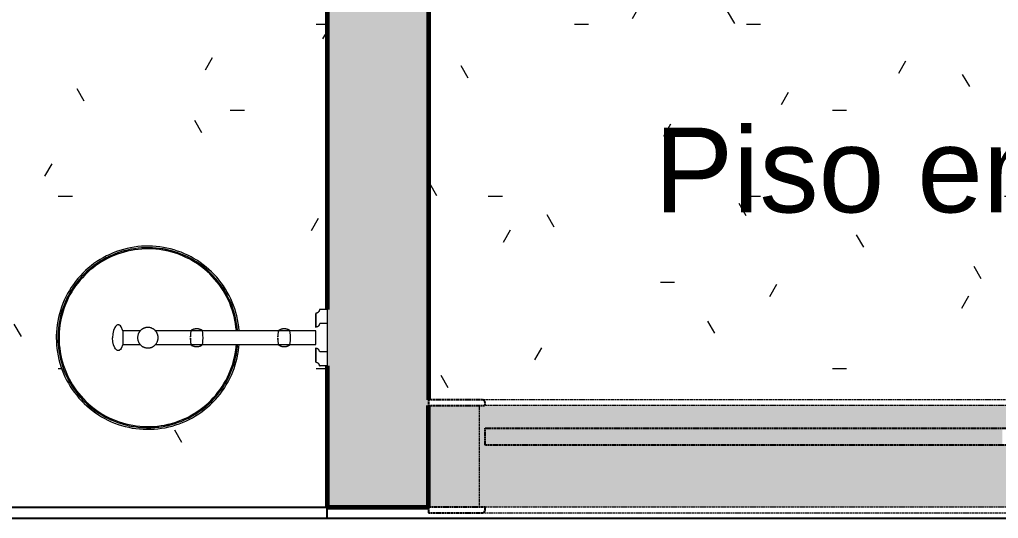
# Model space of a CAD drawing. Header units: millimetres. Extents: x -48985 to -29412, y -43090 to -3800.
# Drawn here: x -40149 to -38415, y -43090 to -42206 of the extents above; entities that cross this region are included whole.
import ezdxf

# ---------------------------------------------------------------- set-up
doc = ezdxf.new("R2010")
doc.units = ezdxf.units.MM
doc.linetypes.add('_Tracejado médio', pattern=[4, 3, -1])
for name, color, linetype, lineweight in [('A-AREA', 32, 'Continuous', 9), ('A-FLOR', 192, 'Continuous', 25), ('A-FLOR-PATT', 8, 'Continuous', 25), ('A-GLAZ', 151, 'Continuous', 9), ('A-WALL', 113, 'Continuous', 25), ('A-WALL-PATT', 111, 'Continuous', 25), ('E-LITE-EQPM', 33, 'Continuous', 9), ('G-ANNO-TEXT', 231, 'Continuous', 9)]:
    doc.layers.add(name, color=color, linetype=linetype, lineweight=lineweight)
doc.styles.add('Arial', font='arial.ttf', dxfattribs={"height": 150})

# ---------------------------------------------------------------- blocks, each defined once
blk = doc.blocks.new('CRT_JAN_Basculante_Vidro e Madeira_1 Folha - 280x60 cm-4314267-PAGINAÇÃO DE PISO GARAGEM')
at = {"layer": 'A-GLAZ', "linetype": '_Tracejado médio', "lineweight": 25}
for p, q in [((-1508.2, 100), (-1508.2, 90)), ((-1413.2, 100), (-1508.2, 100)), ((-1508.2, 90), (-1408.2, 90)), ((-1408.2, 90), (-1408.2, 95)), ((-1408.2, 20), (-1408.2, 50)), ((-1408.2, 50), (1391.8, 50)), ((1391.8, 20), (-1408.2, 20)), ((-1508.2, -90), (-1508.2, -100)), ((-1408.2, -90), (-1508.2, -90)), ((-1508.2, -100), (-1413.2, -100)), ((-1408.2, -95), (-1408.2, -90))]:
    blk.add_line(p, q, dxfattribs=at)
at = {"layer": 'A-GLAZ', "linetype": '_Tracejado médio'}
for p, q in [((-1418.2, -90), (-1418.2, 90)), ((1396.8, 100), (-1413.2, 100)), ((1391.8, 90), (-1408.2, 90)), ((-1413.2, -100), (1396.8, -100)), ((1391.8, -90), (-1408.2, -90))]:
    blk.add_line(p, q, dxfattribs=at)
at = {"layer": 'A-GLAZ', "linetype": '_Tracejado médio', "lineweight": 25}
for centre, start, end in [((-1413.2, 95), 360, 90), ((-1413.2, -95), 270, 360)]:
    blk.add_arc(centre, 5, start, end, dxfattribs=at)
at = {"layer": 'A-GLAZ', "linetype": '_Tracejado médio'}
for points, knots in [([(-1413.2, 100), (-1412.7, 100), (-1412.1, 99.9), (-1411.3, 99.6), (-1410.8, 99.4), (-1410.4, 99.2), (-1410.1, 98.9), (-1409.7, 98.6), (-1409.4, 98.3), (-1409.1, 98), (-1408.8, 97.5), (-1408.6, 96.9), (-1408.3, 96.1), (-1408.2, 95.4), (-1408.2, 95)], [0, 0, 0, 0, 0.166667, 0.25, 0.333333, 0.375, 0.416667, 0.5, 0.541667, 0.583333, 0.666667, 0.75, 0.833333, 1, 1, 1, 1]), ([(-1408.2, -95), (-1408.2, -95.4), (-1408.3, -96.1), (-1408.6, -96.9), (-1408.8, -97.5), (-1409.1, -98), (-1409.4, -98.3), (-1409.7, -98.6), (-1410.1, -99), (-1410.6, -99.3), (-1411, -99.5), (-1411.4, -99.7), (-1412.1, -99.9), (-1412.7, -100), (-1413.2, -100)], [0, 0, 0, 0, 0.166667, 0.25, 0.333333, 0.416667, 0.458333, 0.5, 0.583333, 0.666667, 0.708333, 0.75, 0.833333, 1, 1, 1, 1])]:
    blk.add_open_spline(points, degree=3, knots=knots, dxfattribs=at)
blk = doc.blocks.new('Arandela Delta - Ligado-V4-PAGINAÇÃO DE PISO GARAGEM')
at = {"layer": 'E-LITE-EQPM'}
for p, q in [((-50, 0), (-24.9, 0)), ((-50, 0), (-50, -12.2)), ((-24.9, 0), (24.9, 0)), ((-24.9, 0), (-24.9, -12.2)), ((24.9, 0), (50, 0)), ((24.9, 0), (24.9, -12.2)), ((50, 0), (50, -12.2)), ((-12.2, -20), (-12.2, -305.2)), ((0, -20), (-12.2, -20)), ((12.2, -20), (0, -20)), ((12.2, -304.4), (12.2, -20)), ((-1, -87.2), (-2.9, -87.2)), ((2.9, -87.2), (0.8, -87.2)), ((-1, -242.2), (-2.9, -242.2)), ((2.9, -242.2), (0.8, -242.2)), ((-12.2, -330.6), (-12.2, -361.6)), ((12.2, -361.6), (12.2, -330.7)), ((-12.2, -361.6), (0, -361.6)), ((0, -361.6), (12.2, -361.6))]:
    blk.add_line(p, q, dxfattribs=at)
at = {"layer": 'E-LITE-EQPM', "flags": 128}
for points in [[(-42.5, -20), (-41.2, -20), (-40, -20), (-38.8, -20), (-37.5, -20), (-36.3, -20), (-35.2, -20), (-34, -20), (-32.9, -20), (-31.8, -20), (-30.7, -20), (-29.7, -20), (-28.7, -20), (-27.7, -20), (-26.8, -20), (-25.9, -20), (-25, -20), (-24.2, -20), (-23.4, -20), (-22.7, -20), (-22, -20), (-21.4, -20), (-20.8, -20), (-20.2, -20), (-19.7, -20), (-19.3, -20), (-18.8, -20), (-18.5, -20), (-18.2, -20), (-18.1, -20)], [(-18.1, -20), (-18.4, -20), (-18.8, -20), (-19.1, -20), (-19.6, -20), (-20.1, -20), (-20.6, -20), (-21.2, -20), (-21.9, -20), (-22.5, -20), (-23.3, -20), (-24, -20), (-24.8, -20), (-25.7, -20), (-26.6, -20), (-27.5, -20), (-28.5, -20), (-29.5, -20), (-30.5, -20), (-31.5, -20), (-32.6, -20), (-33.7, -20), (-34.9, -20), (-36.1, -20), (-37.2, -20), (-38.5, -20), (-39.7, -20), (-40.9, -20), (-42.2, -20), (-42.5, -20)], [(18.1, -20), (18.4, -20), (18.8, -20), (19.1, -20), (19.6, -20), (20.1, -20), (20.6, -20), (21.2, -20), (21.9, -20), (22.5, -20), (23.3, -20), (24, -20), (24.8, -20), (25.7, -20), (26.6, -20), (27.5, -20), (28.5, -20), (29.5, -20), (30.5, -20), (31.5, -20), (32.6, -20), (33.7, -20), (34.9, -20), (36.1, -20), (37.2, -20), (38.5, -20), (39.7, -20), (40.9, -20), (42.2, -20), (42.5, -20)], [(42.5, -20), (41.2, -20), (40, -20), (38.8, -20), (37.5, -20), (36.3, -20), (35.2, -20), (34, -20), (32.9, -20), (31.8, -20), (30.7, -20), (29.7, -20), (28.7, -20), (27.7, -20), (26.8, -20), (25.9, -20), (25, -20), (24.2, -20), (23.4, -20), (22.7, -20), (22, -20), (21.4, -20), (20.8, -20), (20.2, -20), (19.7, -20), (19.3, -20), (18.8, -20), (18.5, -20), (18.2, -20), (18.1, -20)], [(-13.5, -85.1), (-13.9, -84.5), (-14.2, -83.9), (-14.5, -83.3), (-14.8, -82.7), (-15.1, -82.1), (-15.3, -81.5), (-15.5, -80.8), (-15.7, -80.2), (-15.9, -79.5), (-16, -78.8), (-16.1, -78.2), (-16.2, -77.5), (-16.2, -76.8), (-16.2, -76.1), (-16.2, -75.4), (-16.2, -74.8), (-16.1, -74.1), (-16.1, -73.4), (-15.9, -72.7), (-15.8, -72.1), (-15.6, -71.4), (-15.4, -70.8), (-15.2, -70.1), (-15, -69.5), (-14.7, -68.9), (-14.4, -68.2), (-14.1, -67.6), (-13.8, -67.1), (-13.6, -66.8)], [(0, -64.7), (-4.7, -64.9), (-8.8, -65.3), (-11.9, -65.9), (-13.5, -66.7), (-13.5, -67.5)], [(13.5, -67.5), (13.5, -66.7), (11.9, -65.9), (8.8, -65.3), (4.7, -64.9), (0.8, -64.7)], [(13.6, -66.8), (14, -67.4), (14.3, -68), (14.6, -68.6), (14.9, -69.3), (15.1, -69.9), (15.4, -70.5), (15.6, -71.2), (15.7, -71.8), (15.9, -72.5), (16, -73.2), (16.1, -73.8), (16.2, -74.5), (16.2, -75.2), (16.2, -75.9), (16.2, -76.6), (16.2, -77.2), (16.1, -77.9), (16, -78.6), (15.9, -79.3), (15.8, -79.9), (15.6, -80.6), (15.4, -81.2), (15.2, -81.9), (14.9, -82.5), (14.6, -83.1), (14.3, -83.7), (14, -84.3), (13.7, -84.9), (13.5, -85.1)], [(-13, -155.8), (-19.4, -156.4), (-25.8, -157.3), (-32.2, -158.5), (-38.6, -159.9), (-44.8, -161.6), (-51, -163.5), (-57.2, -165.7), (-63.2, -168.1), (-69.1, -170.7), (-74.9, -173.6), (-80.6, -176.7), (-86.2, -180), (-91.6, -183.6), (-96.9, -187.4), (-102, -191.4), (-107, -195.5), (-111.8, -199.9), (-116.4, -204.5), (-120.8, -209.2), (-125, -214.1), (-129.1, -219.2), (-132.9, -224.5), (-136.5, -229.8), (-139.9, -235.4), (-143.1, -241), (-146, -246.8), (-148.7, -252.7), (-151.2, -258.7), (-153.4, -264.8), (-155.4, -271), (-157.2, -277.2), (-158.6, -283.6), (-159.9, -289.9), (-160.8, -296.3), (-161.6, -302.8), (-162, -309.3), (-162.2, -315.7), (-162.2, -322.2), (-161.8, -328.7), (-161.3, -335.2), (-160.4, -341.6), (-159.3, -348), (-158, -354.4), (-156.4, -360.6), (-154.5, -366.9), (-152.4, -373), (-150.1, -379.1), (-147.5, -385), (-144.7, -390.9), (-141.7, -396.6), (-138.4, -402.2), (-134.9, -407.7), (-131.2, -413), (-127.2, -418.1), (-123.1, -423.2), (-118.8, -428), (-114.3, -432.7), (-109.6, -437.1), (-104.7, -441.4), (-99.7, -445.5), (-94.5, -449.4), (-89.1, -453.1), (-83.6, -456.5), (-78, -459.7), (-72.3, -462.8), (-66.4, -465.5), (-60.4, -468.1), (-54.3, -470.4), (-48.2, -472.4), (-42, -474.2), (-35.7, -475.8), (-29.3, -477.1), (-22.9, -478.1), (-16.5, -478.9), (-10, -479.4), (-3.5, -479.7), (0, -479.7)], [(0, -479.7), (6.5, -479.6), (13, -479.2), (19.4, -478.6), (25.8, -477.7), (32.2, -476.5), (38.6, -475.1), (44.8, -473.4), (51, -471.5), (57.2, -469.3), (63.2, -466.9), (69.1, -464.3), (74.9, -461.4), (80.6, -458.3), (86.2, -455), (91.6, -451.4), (96.9, -447.6), (102, -443.6), (107, -439.5), (111.8, -435.1), (116.4, -430.5), (120.8, -425.8), (125, -420.9), (129.1, -415.8), (132.9, -410.5), (136.5, -405.2), (139.9, -399.6), (143.1, -394), (146, -388.2), (148.7, -382.3), (151.2, -376.3), (153.4, -370.2), (155.4, -364), (157.2, -357.8), (158.6, -351.4), (159.9, -345.1), (160.8, -338.7), (161.6, -332.2), (162, -325.7), (162.2, -319.3), (162.2, -312.8), (161.8, -306.3), (161.3, -299.8), (160.4, -293.4), (159.3, -287), (158, -280.6), (156.4, -274.4), (154.5, -268.1), (152.4, -262), (150.1, -255.9), (147.5, -250), (144.7, -244.1), (141.7, -238.4), (138.4, -232.8), (134.9, -227.3), (131.2, -222), (127.2, -216.9), (123.1, -211.8), (118.8, -207), (114.3, -202.3), (109.6, -197.9), (104.7, -193.6), (99.7, -189.5), (94.5, -185.6), (89.1, -181.9), (83.6, -178.5), (78, -175.3), (72.3, -172.2), (66.4, -169.5), (60.4, -166.9), (54.3, -164.6), (48.2, -162.6), (42, -160.8), (35.7, -159.2), (29.3, -157.9), (22.9, -156.9), (16.5, -156.1), (12.2, -155.8)], [(-12.7, -158.6), (-19.1, -159.3), (-25.4, -160.2), (-31.7, -161.3), (-37.9, -162.7), (-44, -164.3), (-50.1, -166.2), (-56.1, -168.3), (-62.1, -170.7), (-67.9, -173.3), (-73.6, -176.1), (-79.2, -179.2), (-84.7, -182.5), (-90, -186), (-95.2, -189.7), (-100.2, -193.6), (-105.1, -197.7), (-109.8, -202), (-114.3, -206.5), (-118.7, -211.1), (-122.8, -216), (-126.8, -220.9), (-130.6, -226.1), (-134.1, -231.4), (-137.4, -236.8), (-140.6, -242.4), (-143.5, -248.1), (-146.1, -253.9), (-148.5, -259.7), (-150.7, -265.7), (-152.7, -271.8), (-154.4, -277.9), (-155.8, -284.2), (-157.1, -290.4), (-158, -296.7), (-158.7, -303), (-159.2, -309.4), (-159.4, -315.8), (-159.3, -322.2), (-159, -328.5), (-158.4, -334.9), (-157.6, -341.2), (-156.5, -347.5), (-155.2, -353.7), (-153.6, -359.9), (-151.8, -366), (-149.8, -372), (-147.5, -378), (-144.9, -383.8), (-142.2, -389.6), (-139.2, -395.2), (-135.9, -400.7), (-132.5, -406.1), (-128.9, -411.3), (-125, -416.4), (-120.9, -421.3), (-116.7, -426), (-112.3, -430.6), (-107.7, -435), (-102.9, -439.2), (-97.9, -443.3), (-92.8, -447.1), (-87.6, -450.7), (-82.2, -454.1), (-76.6, -457.2), (-71, -460.2), (-65.2, -462.9), (-59.4, -465.4), (-53.4, -467.7), (-47.3, -469.7), (-41.2, -471.5), (-35, -473), (-28.8, -474.3), (-22.5, -475.3), (-16.2, -476.1), (-9.8, -476.6), (-3.4, -476.8), (0, -476.9)], [(-12.6, -160.6), (-18.8, -161.3), (-25.1, -162.1), (-31.3, -163.3), (-37.4, -164.6), (-43.5, -166.3), (-49.5, -168.1), (-55.4, -170.2), (-61.3, -172.5), (-67, -175.1), (-72.7, -177.9), (-78.2, -180.9), (-83.6, -184.2), (-88.9, -187.6), (-94, -191.3), (-99, -195.1), (-103.8, -199.2), (-108.4, -203.4), (-112.9, -207.9), (-117.2, -212.5), (-121.3, -217.2), (-125.2, -222.2), (-128.9, -227.2), (-132.4, -232.5), (-135.7, -237.8), (-138.8, -243.3), (-141.7, -248.9), (-144.3, -254.7), (-146.7, -260.5), (-148.8, -266.4), (-150.8, -272.4), (-152.5, -278.4), (-153.9, -284.6), (-155.1, -290.8), (-156, -297), (-156.7, -303.2), (-157.2, -309.5), (-157.4, -315.8), (-157.3, -322.1), (-157, -328.4), (-156.4, -334.7), (-155.6, -340.9), (-154.6, -347.1), (-153.3, -353.3), (-151.7, -359.4), (-149.9, -365.4), (-147.9, -371.3), (-145.6, -377.2), (-143.1, -383), (-140.4, -388.7), (-137.4, -394.2), (-134.2, -399.7), (-130.8, -405), (-127.2, -410.1), (-123.4, -415.1), (-119.4, -420), (-115.2, -424.7), (-110.9, -429.2), (-106.3, -433.5), (-101.6, -437.7), (-96.7, -441.7), (-91.6, -445.4), (-86.5, -449), (-81.1, -452.4), (-75.7, -455.5), (-70.1, -458.4), (-64.4, -461.1), (-58.6, -463.6), (-52.7, -465.8), (-46.7, -467.8), (-40.7, -469.5), (-34.6, -471), (-28.4, -472.3), (-22.2, -473.3), (-16, -474.1), (-9.7, -474.6), (-3.4, -474.8), (0, -474.9)], [(0, -476.9), (6.4, -476.7), (12.7, -476.4), (19.1, -475.7), (25.4, -474.8), (31.7, -473.7), (37.9, -472.3), (44, -470.7), (50.1, -468.8), (56.1, -466.7), (62.1, -464.3), (67.9, -461.7), (73.6, -458.9), (79.2, -455.8), (84.7, -452.5), (90, -449), (95.2, -445.3), (100.2, -441.4), (105.1, -437.3), (109.8, -433), (114.3, -428.5), (118.7, -423.9), (122.8, -419), (126.8, -414.1), (130.6, -408.9), (134.1, -403.6), (137.4, -398.2), (140.6, -392.6), (143.5, -386.9), (146.1, -381.1), (148.5, -375.3), (150.7, -369.3), (152.7, -363.2), (154.4, -357.1), (155.8, -350.8), (157.1, -344.6), (158, -338.3), (158.7, -332), (159.2, -325.6), (159.4, -319.2), (159.3, -312.8), (159, -306.5), (158.4, -300.1), (157.6, -293.8), (156.5, -287.5), (155.2, -281.3), (153.6, -275.1), (151.8, -269), (149.8, -263), (147.5, -257), (144.9, -251.2), (142.2, -245.4), (139.2, -239.8), (135.9, -234.3), (132.5, -228.9), (128.9, -223.7), (125, -218.6), (120.9, -213.7), (116.7, -209), (112.3, -204.4), (107.7, -200), (102.9, -195.8), (97.9, -191.7), (92.8, -187.9), (87.6, -184.3), (82.2, -180.9), (76.6, -177.8), (71, -174.8), (65.2, -172.1), (59.4, -169.6), (53.4, -167.3), (47.3, -165.3), (41.2, -163.5), (35, -162), (28.8, -160.7), (22.5, -159.7), (16.2, -158.9), (12.2, -158.6)], [(0, -474.9), (6.3, -474.8), (12.6, -474.4), (18.8, -473.7), (25.1, -472.9), (31.3, -471.7), (37.4, -470.4), (43.5, -468.7), (49.5, -466.9), (55.4, -464.8), (61.3, -462.5), (67, -459.9), (72.7, -457.1), (78.2, -454.1), (83.6, -450.8), (88.9, -447.4), (94, -443.7), (99, -439.9), (103.8, -435.8), (108.4, -431.6), (112.9, -427.1), (117.2, -422.5), (121.3, -417.8), (125.2, -412.8), (128.9, -407.8), (132.4, -402.5), (135.7, -397.2), (138.8, -391.7), (141.7, -386.1), (144.3, -380.3), (146.7, -374.5), (148.8, -368.6), (150.8, -362.6), (152.5, -356.6), (153.9, -350.4), (155.1, -344.2), (156, -338), (156.7, -331.8), (157.2, -325.5), (157.4, -319.2), (157.3, -312.9), (157, -306.6), (156.4, -300.3), (155.6, -294.1), (154.6, -287.9), (153.3, -281.7), (151.7, -275.6), (149.9, -269.6), (147.9, -263.7), (145.6, -257.8), (143.1, -252), (140.4, -246.3), (137.4, -240.8), (134.2, -235.3), (130.8, -230), (127.2, -224.9), (123.4, -219.9), (119.4, -215), (115.2, -210.3), (110.9, -205.8), (106.3, -201.5), (101.6, -197.3), (96.7, -193.3), (91.6, -189.6), (86.5, -186), (81.1, -182.6), (75.7, -179.5), (70.1, -176.6), (64.4, -173.9), (58.6, -171.4), (52.7, -169.2), (46.7, -167.2), (40.7, -165.5), (34.6, -164), (28.4, -162.7), (22.2, -161.7), (16, -160.9), (12.2, -160.6)], [(-13.5, -240.1), (-13.9, -239.5), (-14.2, -238.9), (-14.5, -238.3), (-14.8, -237.7), (-15.1, -237.1), (-15.3, -236.5), (-15.5, -235.8), (-15.7, -235.2), (-15.9, -234.5), (-16, -233.8), (-16.1, -233.2), (-16.2, -232.5), (-16.2, -231.8), (-16.2, -231.1), (-16.2, -230.4), (-16.2, -229.8), (-16.1, -229.1), (-16.1, -228.4), (-15.9, -227.7), (-15.8, -227.1), (-15.6, -226.4), (-15.4, -225.8), (-15.2, -225.1), (-15, -224.5), (-14.7, -223.9), (-14.4, -223.2), (-14.1, -222.6), (-13.8, -222.1), (-13.6, -221.8)], [(0, -219.7), (-4.7, -219.9), (-8.8, -220.3), (-11.9, -220.9), (-13.5, -221.7), (-13.5, -222.5)], [(13.5, -222.5), (13.5, -221.7), (11.9, -220.9), (8.8, -220.3), (4.7, -219.9), (0.8, -219.7)], [(13.6, -221.8), (14, -222.4), (14.3, -223), (14.6, -223.6), (14.9, -224.3), (15.1, -224.9), (15.4, -225.5), (15.6, -226.2), (15.7, -226.8), (15.9, -227.5), (16, -228.2), (16.1, -228.8), (16.2, -229.5), (16.2, -230.2), (16.2, -230.9), (16.2, -231.6), (16.2, -232.2), (16.1, -232.9), (16, -233.6), (15.9, -234.3), (15.8, -234.9), (15.6, -235.6), (15.4, -236.2), (15.2, -236.9), (14.9, -237.5), (14.6, -238.1), (14.3, -238.7), (14, -239.3), (13.7, -239.9), (13.5, -240.1)], [(0, -299.3), (-0.7, -299.3), (-1.5, -299.4), (-2.2, -299.4), (-2.9, -299.5), (-3.6, -299.7), (-4.3, -299.8), (-5, -300), (-5.7, -300.2), (-6.4, -300.5), (-7.1, -300.7), (-7.8, -301), (-8.4, -301.4), (-9, -301.7), (-9.7, -302.1), (-10.3, -302.5), (-10.9, -302.9), (-11.4, -303.4), (-12, -303.8), (-12.5, -304.3), (-13.1, -304.8), (-13.6, -305.4), (-14, -305.9), (-14.5, -306.5), (-14.9, -307.1), (-15.3, -307.7), (-15.7, -308.3), (-16, -308.9), (-16.4, -309.6), (-16.7, -310.2), (-17, -310.9), (-17.2, -311.6), (-17.4, -312.3), (-17.6, -313), (-17.8, -313.7), (-17.9, -314.4), (-18, -315.1), (-18.1, -315.9), (-18.2, -316.6), (-18.2, -317.3), (-18.2, -318), (-18.2, -318.8), (-18.1, -319.5), (-18, -320.2), (-17.9, -320.9), (-17.7, -321.6), (-17.5, -322.3), (-17.3, -323), (-17.1, -323.7), (-16.8, -324.4), (-16.5, -325.1), (-16.2, -325.7), (-15.9, -326.4), (-15.5, -327), (-15.1, -327.6), (-14.7, -328.2), (-14.3, -328.8), (-13.8, -329.4), (-13.3, -329.9), (-12.8, -330.4), (-12.3, -330.9), (-11.7, -331.4), (-11.2, -331.9), (-10.6, -332.3), (-10, -332.7), (-9.4, -333.1), (-8.7, -333.5), (-8.1, -333.8), (-7.4, -334.1), (-6.8, -334.4), (-6.1, -334.6), (-5.4, -334.9), (-4.7, -335.1), (-4, -335.3), (-3.3, -335.4), (-2.6, -335.5), (-1.8, -335.6), (-1.1, -335.7), (-0.4, -335.7), (0, -335.7)], [(0, -335.7), (0.7, -335.7), (1.5, -335.6), (2.2, -335.6), (2.9, -335.5), (3.6, -335.3), (4.3, -335.2), (5, -335), (5.7, -334.8), (6.4, -334.5), (7.1, -334.3), (7.8, -334), (8.4, -333.6), (9, -333.3), (9.7, -332.9), (10.3, -332.5), (10.9, -332.1), (11.4, -331.6), (12, -331.2), (12.5, -330.7), (13.1, -330.2), (13.6, -329.6), (14, -329.1), (14.5, -328.5), (14.9, -327.9), (15.3, -327.3), (15.7, -326.7), (16, -326.1), (16.4, -325.4), (16.7, -324.8), (17, -324.1), (17.2, -323.4), (17.4, -322.7), (17.6, -322), (17.8, -321.3), (17.9, -320.6), (18, -319.9), (18.1, -319.1), (18.2, -318.4), (18.2, -317.7), (18.2, -317), (18.2, -316.2), (18.1, -315.5), (18, -314.8), (17.9, -314.1), (17.7, -313.4), (17.5, -312.7), (17.3, -312), (17.1, -311.3), (16.8, -310.6), (16.5, -309.9), (16.2, -309.3), (15.9, -308.6), (15.5, -308), (15.1, -307.4), (14.7, -306.8), (14.3, -306.2), (13.8, -305.6), (13.3, -305.1), (12.8, -304.6), (12.3, -304.1), (11.7, -303.6), (11.2, -303.1), (10.6, -302.7), (10, -302.3), (9.4, -301.9), (8.7, -301.5), (8.1, -301.2), (7.4, -300.9), (6.8, -300.6), (6.1, -300.4), (5.4, -300.1), (4.7, -299.9), (4, -299.7), (3.3, -299.6), (2.6, -299.5), (1.8, -299.4), (1.1, -299.3), (0.4, -299.3), (0, -299.3)], [(-12.2, -361.6), (-19.1, -364.6), (-20.9, -366.1), (-22.1, -367.7), (-22.4, -368.4), (-22.6, -369.1), (-22.7, -369.7), (-22.7, -370.4), (-22.5, -371.1), (-22, -372.3), (-21.1, -373.6), (-19.8, -374.9), (-17.9, -376.1), (-12.9, -378.2), (-7.1, -379.5), (0, -379.9)], [(12.2, -361.6), (19.1, -364.6), (20.9, -366.1), (22.1, -367.7), (22.4, -368.4), (22.6, -369.1), (22.7, -369.7), (22.7, -370.4), (22.5, -371.1), (22, -372.3), (21.1, -373.6), (19.8, -374.9), (17.9, -376.1), (12.9, -378.2), (7.1, -379.5), (0, -379.9)]]:
    blk.add_lwpolyline(points, dxfattribs=at)
at = {"layer": 'E-LITE-EQPM'}
for start, end in [(113.5868, 125.5252), (54.4748, 66.4132), (139.8817, 155.9068), (24.0428, 40.1183), (158.7293, 172.5), (353.8974, 15), (188.8642, 202.5), (345, 351.0249), (330, 337.5), (205.2697, 210), (234.7451, 246.7166), (293.5868, 305.605), (249.3378, 258.232)]:
    blk.add_arc((0, -317.5), 159.4, start, end, dxfattribs=at)
for points, knots in [([(-50, -12.2), (-50, -12.3), (-50, -12.4), (-50, -12.6), (-49.9, -12.8), (-49.8, -12.9), (-49.7, -13), (-49.6, -13.1), (-49.5, -13.2), (-49.4, -13.3), (-49.3, -13.4), (-49.1, -13.5), (-49, -13.5), (-48.9, -13.5)], [-1, -1, -1, -1, -0.916667, -0.833333, -0.75, -0.666667, -0.583333, -0.5, -0.416667, -0.333333, -0.25, -0.166667, 0, 0, 0, 0]), ([(-50, -12.6), (-49.9, -12.6), (-49.9, -12.8), (-49.8, -12.9), (-49.7, -13), (-49.6, -13.1), (-49.5, -13.2), (-49.4, -13.3), (-49.3, -13.4), (-49.1, -13.5), (-49, -13.5), (-48.9, -13.5)], [0.1666667, 0.1666667, 0.1666667, 0.1666667, 0.25, 0.3333333, 0.4166667, 0.5, 0.5833333, 0.6666667, 0.75, 0.8333333, 1, 1, 1, 1]), ([(-48.9, -13.5), (-48.5, -13.6), (-47.7, -13.8), (-46.8, -14.2), (-46.1, -14.7), (-45.5, -15.2), (-45.1, -15.6), (-44.8, -16), (-44.6, -16.2), (-44.4, -16.6), (-44.1, -17), (-43.8, -17.8), (-43.6, -18.6), (-43.5, -19.1)], [-1, -1, -1, -1, -0.833333, -0.666667, -0.583333, -0.5, -0.416667, -0.375, -0.333333, -0.291667, -0.25, -0.166667, 0, 0, 0, 0]), ([(-24.9, -12.2), (-24.9, -12.3), (-24.9, -12.4), (-24.9, -12.6), (-24.8, -12.7), (-24.7, -12.9), (-24.6, -13), (-24.6, -13.1), (-24.4, -13.2), (-24.3, -13.3), (-24.2, -13.4), (-24, -13.5), (-23.9, -13.5), (-23.8, -13.5)], [-1, -1, -1, -1, -0.916667, -0.833333, -0.75, -0.666667, -0.583333, -0.5, -0.416667, -0.333333, -0.25, -0.166667, 0, 0, 0, 0]), ([(-24.9, -12.2), (-24.9, -12.3), (-24.9, -12.4), (-24.9, -12.6), (-24.8, -12.7), (-24.7, -12.9), (-24.6, -13), (-24.6, -13.1), (-24.4, -13.2), (-24.3, -13.3), (-24.2, -13.4), (-24, -13.5), (-23.9, -13.5), (-23.8, -13.5)], [-1, -1, -1, -1, -0.916667, -0.833333, -0.75, -0.666667, -0.583333, -0.5, -0.416667, -0.333333, -0.25, -0.166667, 0, 0, 0, 0]), ([(-23.8, -13.5), (-23.5, -13.6), (-22.7, -13.8), (-21.6, -14.4), (-20.8, -15), (-20.2, -15.7), (-19.7, -16.5), (-19.2, -17.6), (-19, -18.6), (-18.9, -19.1)], [-1, -1, -1, -1, -0.833333, -0.666667, -0.5, -0.416667, -0.333333, -0.166667, 0, 0, 0, 0]), ([(23.8, -13.5), (23.4, -13.6), (22.7, -13.8), (21.8, -14.3), (21.1, -14.8), (20.7, -15.2), (20.2, -15.7), (19.9, -16.3), (19.5, -16.9), (19.2, -17.8), (19, -18.6), (18.9, -19.1)], [-1, -1, -1, -1, -0.833333, -0.666667, -0.583333, -0.5, -0.416667, -0.333333, -0.25, -0.166667, 0, 0, 0, 0]), ([(24.7, -12.9), (24.7, -12.9), (24.6, -13), (24.6, -13.1), (24.4, -13.2), (24.3, -13.3), (24.2, -13.4), (24, -13.5), (23.9, -13.5), (23.8, -13.5)], [-0.6666667, -0.6666667, -0.6666667, -0.6666667, -0.5833333, -0.5, -0.4166667, -0.3333333, -0.25, -0.1666667, 0, 0, 0, 0]), ([(24.7, -12.9), (24.7, -12.9), (24.6, -13), (24.6, -13.1), (24.4, -13.2), (24.3, -13.3), (24.2, -13.4), (24, -13.5), (23.9, -13.5), (23.8, -13.5)], [-0.6666667, -0.6666667, -0.6666667, -0.6666667, -0.5833333, -0.5, -0.4166667, -0.3333333, -0.25, -0.1666667, 0, 0, 0, 0]), ([(43.5, -19.1), (43.6, -18.6), (43.8, -17.8), (44.1, -17), (44.4, -16.6), (44.6, -16.2), (44.8, -16), (45.1, -15.6), (45.5, -15.2), (46.1, -14.7), (46.8, -14.2), (47.8, -13.8), (48.5, -13.6), (48.9, -13.5)], [-1, -1, -1, -1, -0.833333, -0.75, -0.708333, -0.666667, -0.625, -0.583333, -0.5, -0.416667, -0.333333, -0.166667, 0, 0, 0, 0]), ([(48.9, -13.5), (49, -13.5), (49.1, -13.5), (49.3, -13.4), (49.4, -13.3), (49.5, -13.2), (49.6, -13.1), (49.7, -13), (49.8, -12.9), (49.9, -12.8), (50, -12.6), (50, -12.4), (50, -12.3), (50, -12.2)], [-1, -1, -1, -1, -0.833333, -0.75, -0.666667, -0.583333, -0.5, -0.416667, -0.333333, -0.25, -0.166667, -0.083333, 0, 0, 0, 0]), ([(50, -12.6), (49.9, -12.6), (49.9, -12.8), (49.8, -12.9), (49.7, -13), (49.6, -13.1), (49.5, -13.2), (49.4, -13.3), (49.3, -13.4), (49.1, -13.5), (49, -13.5), (48.9, -13.5)], [-0.8333333, -0.8333333, -0.8333333, -0.8333333, -0.75, -0.6666667, -0.5833333, -0.5, -0.4166667, -0.3333333, -0.25, -0.1666667, 0, 0, 0, 0]), ([(-43.5, -19.1), (-43.5, -19.2), (-43.4, -19.4), (-43.3, -19.6), (-43.2, -19.7), (-43.1, -19.8), (-42.9, -19.9), (-42.7, -20), (-42.6, -20), (-42.5, -20)], [-1, -1, -1, -1, -0.833333, -0.708333, -0.583333, -0.458333, -0.333333, -0.166667, 0, 0, 0, 0]), ([(-43.5, -19.1), (-43.5, -19.2), (-43.4, -19.4), (-43.3, -19.6), (-43.2, -19.8), (-43, -19.9), (-42.8, -20), (-42.6, -20), (-42.5, -20)], [0, 0, 0, 0, 0.166667, 0.333333, 0.458333, 0.583333, 0.75, 1, 1, 1, 1]), ([(-18.9, -19.1), (-18.9, -19.2), (-18.9, -19.4), (-18.8, -19.6), (-18.7, -19.7), (-18.6, -19.8), (-18.5, -19.9), (-18.3, -20), (-18.2, -20), (-18.1, -20)], [-1, -1, -1, -1, -0.833333, -0.708333, -0.583333, -0.458333, -0.333333, -0.166667, 0, 0, 0, 0]), ([(-18.9, -19.1), (-18.9, -19.3), (-18.9, -19.5), (-18.7, -19.7), (-18.6, -19.8), (-18.5, -19.9), (-18.3, -20), (-18.2, -20), (-18.1, -20)], [-1, -1, -1, -1, -0.75, -0.583333, -0.458333, -0.333333, -0.166667, 0, 0, 0, 0]), ([(18.9, -19.1), (18.9, -19.3), (18.9, -19.5), (18.7, -19.7), (18.6, -19.8), (18.5, -19.9), (18.3, -20), (18.2, -20), (18.1, -20)], [-1, -1, -1, -1, -0.75, -0.583333, -0.458333, -0.333333, -0.166667, 0, 0, 0, 0]), ([(18.9, -19.1), (18.9, -19.2), (18.9, -19.4), (18.8, -19.6), (18.7, -19.7), (18.6, -19.8), (18.5, -19.9), (18.3, -20), (18.2, -20), (18.1, -20)], [-1, -1, -1, -1, -0.833333, -0.708333, -0.583333, -0.458333, -0.333333, -0.166667, 0, 0, 0, 0]), ([(42.5, -20), (42.6, -20), (42.7, -20), (42.9, -19.9), (43.1, -19.8), (43.2, -19.7), (43.3, -19.6), (43.4, -19.4), (43.5, -19.2), (43.5, -19.1)], [-1, -1, -1, -1, -0.833333, -0.666667, -0.541667, -0.416667, -0.291667, -0.166667, 0, 0, 0, 0]), ([(43.5, -19.1), (43.5, -19.2), (43.4, -19.4), (43.3, -19.6), (43.2, -19.7), (43.1, -19.8), (42.9, -19.9), (42.7, -20), (42.6, -20), (42.5, -20)], [-1, -1, -1, -1, -0.833333, -0.708333, -0.583333, -0.458333, -0.333333, -0.166667, 0, 0, 0, 0]), ([(-13.4, -84.4), (-13.5, -84.5), (-13.7, -84.8), (-13.5, -85.2), (-12.9, -85.7), (-11.9, -86), (-10.5, -86.4), (-8.8, -86.7), (-6.8, -86.9), (-4.3, -87.1), (-2.5, -87.2), (-1.3, -87.2)], [-0.5555556, -0.5555556, -0.5555556, -0.5555556, -0.5138889, -0.4444444, -0.3888889, -0.3333333, -0.2777778, -0.2222222, -0.1666667, -0.1111111, -0.0293131, -0.0293131, -0.0293131, -0.0293131]), ([(0.8, -87.2), (2.6, -87.2), (5.1, -87.1), (7.9, -86.8), (9.4, -86.6), (10.4, -86.4), (11.4, -86.2), (12.3, -85.9), (13.1, -85.5), (13.5, -85.2), (13.7, -84.9), (13.6, -84.6), (13.4, -84.4)], [-0.9815797, -0.9815797, -0.9815797, -0.9815797, -0.8611111, -0.7916667, -0.7569444, -0.7222222, -0.6875, -0.6527778, -0.5833333, -0.5486111, -0.5138889, -0.4444444, -0.4444444, -0.4444444, -0.4444444]), ([(-13.4, -239.4), (-13.5, -239.5), (-13.7, -239.8), (-13.5, -240.2), (-12.9, -240.7), (-11.9, -241), (-10.5, -241.4), (-8.8, -241.7), (-6.8, -241.9), (-4.3, -242.1), (-2.5, -242.2), (-1.3, -242.2)], [-0.5555556, -0.5555556, -0.5555556, -0.5555556, -0.5138889, -0.4444444, -0.3888889, -0.3333333, -0.2777778, -0.2222222, -0.1666667, -0.1111111, -0.0293131, -0.0293131, -0.0293131, -0.0293131]), ([(0.8, -242.2), (2.6, -242.2), (5.1, -242.1), (7.9, -241.8), (9.4, -241.6), (10.4, -241.4), (11.4, -241.2), (12.3, -240.9), (13.1, -240.5), (13.5, -240.2), (13.7, -239.9), (13.6, -239.6), (13.4, -239.4)], [-0.9815797, -0.9815797, -0.9815797, -0.9815797, -0.8611111, -0.7916667, -0.7569444, -0.7222222, -0.6875, -0.6527778, -0.5833333, -0.5486111, -0.5138889, -0.4444444, -0.4444444, -0.4444444, -0.4444444])]:
    blk.add_open_spline(points, degree=3, knots=knots, dxfattribs=at)
for points in [[(-48.9, -13.5), (-48.5, -13.6), (-47.8, -13.8), (-47, -14.1), (-46.6, -14.4)], [(24.9, -12.2), (24.9, -12.3), (24.9, -12.4), (24.9, -12.5), (24.9, -12.6)], [(24.9, -12.2), (24.9, -12.3), (24.9, -12.4), (24.9, -12.5), (24.9, -12.6)], [(48.9, -13.5), (48.5, -13.6), (47.7, -13.8), (47, -14.1), (46.6, -14.4)]]:
    blk.add_open_spline(points, degree=3, dxfattribs=at)

msp = doc.modelspace()

# ---------------------------------------------------------------- hatches: boundary and pattern name
at = {"layer": 'A-FLOR-PATT', "lineweight": 9}
h = msp.add_hatch(dxfattribs=at)
h.set_pattern_fill('FP_1', color=9, style=0, pattern_type=2)
h.set_pattern_definition([(0, (0, 0), (609.6, 152.4), [25.146, -432.054, 25.146, -432.054, -2438.4]), (0, (0, 0), (609.6, 152.4), [-914.4, 25.146, -889.254, 25.146, -432.054, -1066.8]), (0, (0, 0), (609.6, 152.4), [-2286, 25.146, -279.654, 25.146, -736.854]), (120, (228.6, 76.2), (-436.78227, 451.7291), [25.146, -432.054, 25.146, -432.054, -2438.4]), (120, (228.6, 76.2), (-436.78227, 451.7291), [-914.4, 25.146, -889.254, 25.146, -432.054, -1066.8]), (120, (228.6, 76.2), (-436.78227, 451.7291), [-2286, 25.146, -279.654, 25.146, -736.854]), (240, (304.8, 381), (-172.81773, -604.1291), [25.146, -432.054, 25.146, -432.054, -2438.4]), (240, (304.8, 381), (-172.81773, -604.1291), [-914.4, 25.146, -889.254, 25.146, -432.054, -1066.8]), (240, (304.8, 381), (-172.81773, -604.1291), [-2286, 25.146, -279.654, 25.146, -736.854])])
h.paths.add_polyline_path([(-36523.2, -42881.1), (-36524.4, -42883.4), (-36523.6, -42882.2)])
h.paths.add_polyline_path([(-36519.6, -42879.7), (-36522.1, -42880.3), (-36520.9, -42880.2), (-36520, -42879.8)])
h.paths.add_polyline_path([(-45709.6, -39194.7), (-45709.6, -40944.7), (-45739.6, -40944.7), (-45739.6, -39194.7)])
h.paths.add_polyline_path([(-48485.1, -37258.2), (-48483.8, -37255.9), (-48484.7, -37257.2)])
h.paths.add_polyline_path([(-48488.6, -37259.7), (-48486.1, -37259), (-48487.3, -37259.1), (-48488.2, -37259.5)])
h.paths.add_polyline_path([(-39604.6, -43069.7), (-39604.6, -42819.7), (-39616.9, -42819.6), (-39616.1, -42719.7), (-39604.6, -42719.7), (-39604.6, -41379.7), (-39614.6, -41379.7), (-39614.6, -41324.7), (-39613.2, -41321.1), (-39609.6, -41319.7), (-39454.6, -41319.7), (-39454.6, -41329.7), (-39419.6, -41329.7), (-39416.1, -41331.1), (-39414.6, -41334.7), (-39414.6, -41379.7), (-39424.6, -41379.7), (-39424.6, -42879.7), (-36424.6, -42879.7), (-36424.6, -40429.7), (-39424.6, -40429.7), (-39424.6, -40479.7), (-39414.6, -40479.7), (-39414.6, -40524.7), (-39416.1, -40528.2), (-39419.6, -40529.7), (-38624.6, -40529.7), (-38624.6, -40559.7), (-39424.6, -40559.7), (-39424.6, -40529.7), (-39454.6, -40529.7), (-39454.6, -40539.7), (-39609.6, -40539.7), (-39613.2, -40538.2), (-39614.6, -40534.7), (-39614.6, -40479.7), (-39604.6, -40479.7), (-39604.6, -40048.7), (-39614.6, -40048.7), (-39614.6, -39948.7), (-39604.6, -39948.7), (-39604.6, -37550.7), (-39614.6, -37550.7), (-39614.6, -37469.7), (-39795.5, -37470.2), (-39811.2, -37487.8), (-39816.1, -37492.1), (-39831.8, -37504.2), (-39845.9, -37512.6), (-39859.1, -37518.7), (-39881.2, -37526.3), (-39885.1, -37527.5), (-39901.5, -37530.5), (-39925.2, -37531.6), (-39946.2, -37529.9), (-39965.6, -37525.8), (-39987.9, -37517.7), (-40007.6, -37507.1), (-40024.7, -37495), (-40036.9, -37483.7), (-40049.9, -37469.7), (-45160.5, -37470.2), (-45176.2, -37487.8), (-45181.1, -37492.1), (-45196.8, -37504.2), (-45210.9, -37512.6), (-45224, -37518.7), (-45246.2, -37526.3), (-45250.1, -37527.5), (-45266.5, -37530.5), (-45290.2, -37531.6), (-45313.8, -37529.4), (-45330.1, -37525.9), (-45352.9, -37517.6), (-45372.3, -37507.3), (-45388.6, -37495.8), (-45405.6, -37479.8), (-45414.9, -37469.7), (-45604.6, -37469.7), (-45604.6, -38220.7), (-45594.6, -38220.7), (-45594.6, -38320.7), (-45679.6, -38320.7), (-45679.6, -39194.7), (-45709.6, -39194.7), (-45709.6, -38320.7), (-45794.6, -38320.7), (-45794.6, -38220.7), (-45784.6, -38220.7), (-45784.6, -37249.7), (-45984.6, -37249.7), (-45984.6, -37259.7), (-48584.6, -37259.7), (-48584.6, -37249.7), (-48784.6, -37249.7), (-48784.6, -42889.7), (-45784.6, -42889.7), (-45784.6, -41918.7), (-45794.6, -41918.7), (-45794.6, -41818.7), (-45709.6, -41818.7), (-45709.6, -40944.7), (-45679.6, -40944.7), (-45679.6, -41818.7), (-45594.6, -41818.7), (-45594.6, -41918.7), (-45604.6, -41918.7), (-45604.6, -42421.3), (-45602.1, -42419.6), (-45599.6, -42421.3), (-45599.6, -42424.4), (-45598.2, -42424.4), (-45597.5, -42424.4), (-45594.2, -42432.8), (-45562, -42432), (-45558.9, -42426.9), (-45556.3, -42420.9), (-45550.2, -42420.4), (-45545.3, -42421.2), (-45543.9, -42426.9), (-45540, -42432.8), (-45538.7, -42433.6), (-45510.5, -42437.1), (-45507.8, -42438.3), (-45505.7, -42441.8), (-45505.5, -42442.9), (-45506.4, -42444.6), (-45505.5, -42447), (-45507, -42450.1), (-45509.6, -42451.9), (-45517.6, -42453.6), (-45533.7, -42455.2), (-45539.9, -42456.4), (-45542.7, -42459.9), (-45544.8, -42465.2), (-45545.3, -42468.1), (-45551.4, -42468.9), (-45557.5, -42468.1), (-45559.5, -42461.2), (-45562.9, -42456.4), (-45594.2, -42457.1), (-45599.6, -42468), (-45602.1, -42469.7), (-45604.6, -42468), (-45604.6, -42719.7), (-45592.4, -42719.7), (-45593.1, -42819.7), (-45604.6, -42819.7), (-45604.6, -43069.7), (-39699.1, -43069.7)])
h.paths.add_polyline_path([(-45287.1, -42931.8), (-45313.8, -42929.4), (-45330.1, -42925.9), (-45352.9, -42917.6), (-45372.3, -42907.3), (-45388.6, -42895.8), (-45405.6, -42879.8), (-45422.7, -42858.3), (-45433.1, -42839.3), (-45438.9, -42826), (-45442.9, -42813.5), (-45445.2, -42806.1), (-45449.3, -42781.9), (-45519.7, -42782.2), (-45524.4, -42784.7), (-45530.7, -42785), (-45534.6, -42783.9), (-45539, -42781.9), (-45584.6, -42781.9), (-45584.6, -42757.4), (-45538.2, -42757.4), (-45532.8, -42754.6), (-45526.5, -42754.3), (-45522.7, -42755.5), (-45518.3, -42757.4), (-45448.6, -42757.4), (-45447.4, -42746.4), (-45443.7, -42728.4), (-45435.2, -42704), (-45425.6, -42686.2), (-45417.4, -42673.5), (-45398.1, -42651.5), (-45393.2, -42647.2), (-45377.4, -42635.1), (-45363.3, -42626.7), (-45350.1, -42620.6), (-45328, -42613), (-45320.2, -42611), (-45307.7, -42608.8), (-45284.1, -42607.7), (-45263.9, -42609.2), (-45243.7, -42613.5), (-45221.4, -42621.6), (-45201.7, -42632.2), (-45184.5, -42644.3), (-45172.3, -42655.6), (-45159.4, -42670.4), (-45151.6, -42681.1), (-45138.1, -42706.4), (-45131.8, -42724.4), (-45128.9, -42733.9), (-45126.1, -42752), (-45125.1, -42772.7), (-45126.9, -42792.9), (-45130.5, -42810.9), (-45139.1, -42835.3), (-45148.7, -42853.1), (-45157.2, -42866.2), (-45176.2, -42887.8), (-45181.1, -42892.1), (-45196.8, -42904.2), (-45210.9, -42912.6), (-45224, -42918.7), (-45246.2, -42926.3), (-45250.1, -42927.5), (-45266.5, -42930.5), (-45284.1, -42931.6)])
h.paths.add_polyline_path([(-39922.1, -42931.8), (-39946.2, -42929.9), (-39965.6, -42925.8), (-39987.9, -42917.7), (-40007.6, -42907.1), (-40024.7, -42895), (-40036.9, -42883.7), (-40049.9, -42868.9), (-40057.6, -42858.2), (-40071.2, -42832.9), (-40077.9, -42813.3), (-40080.2, -42806.1), (-40083.1, -42787.3), (-40084.2, -42766.6), (-40082.4, -42746.4), (-40078.7, -42728.4), (-40070.2, -42704), (-40060.6, -42686.2), (-40052.1, -42673.1), (-40033.1, -42651.5), (-40028.2, -42647.2), (-40012.4, -42635.1), (-39998.3, -42626.7), (-39985.2, -42620.6), (-39963, -42613), (-39959.2, -42611.8), (-39942.7, -42608.8), (-39919.1, -42607.7), (-39895.4, -42609.9), (-39879.1, -42613.4), (-39856.3, -42621.7), (-39836.9, -42632), (-39820.7, -42643.5), (-39803.7, -42659.5), (-39786.6, -42681), (-39776.1, -42700), (-39770.4, -42713.3), (-39766.3, -42725.9), (-39763.9, -42733.9), (-39759.9, -42757.4), (-39689.5, -42757.1), (-39684.9, -42754.6), (-39678.5, -42754.3), (-39674.7, -42755.4), (-39670.2, -42757.4), (-39624.6, -42757.4), (-39624.6, -42781.9), (-39671.1, -42781.9), (-39676.4, -42784.7), (-39682.7, -42785), (-39686.5, -42783.9), (-39691, -42781.9), (-39760.6, -42781.9), (-39761.9, -42792.9), (-39765.6, -42810.9), (-39774.1, -42835.3), (-39783.7, -42853.1), (-39791.9, -42865.8), (-39811.2, -42887.8), (-39816.1, -42892.1), (-39831.8, -42904.2), (-39845.9, -42912.6), (-39859.1, -42918.7), (-39881.2, -42926.3), (-39885.1, -42927.5), (-39901.5, -42930.5), (-39919.1, -42931.6)])
h.paths.add_polyline_path([(-45592, -42819.6), (-45592.4, -42816.8), (-45591.7, -42814.3)])
h.paths.add_polyline_path([(-39623.8, -42788.6), (-39621.5, -42790.8), (-39621.5, -42789.3), (-39622.2, -42788.9)])
h.paths.add_polyline_path([(-39618.4, -42817.4), (-39619.3, -42815.9), (-39620.9, -42814.3), (-39623.8, -42813.1), (-39623.8, -42750.7), (-39619.8, -42749), (-39618.1, -42745.8), (-39618.9, -42791.6), (-39619.3, -42792.2), (-39619.8, -42793.9), (-39618.6, -42795.4), (-39618.1, -42799.6), (-39618.3, -42814.3)])
h.paths.add_polyline_path([(-45588.3, -42749.8), (-45585.8, -42750.4), (-45587.7, -42748.5)])
h.paths.add_polyline_path([(-45588.3, -42789.5), (-45590.8, -42792.4), (-45591.1, -42793.5), (-45590.4, -42747.7), (-45589.9, -42747.1), (-45589.5, -42745.4), (-45590.6, -42743.9), (-45591.1, -42739.7), (-45590.2, -42726.7), (-45590, -42723.4), (-45588.4, -42725), (-45585.5, -42726.2), (-45585.5, -42788.6), (-45587.7, -42789.3)])
h.paths.add_polyline_path([(-45590.8, -42817.4), (-45591.1, -42797.9), (-45590.4, -42794.8), (-45589.4, -42792.9), (-45589.9, -42792.2), (-45587.9, -42790.3), (-45587.3, -42790.3), (-45585.5, -42788.9), (-45585.5, -42813.2), (-45589.1, -42814.9), (-45590.2, -42815.2), (-45590.5, -42815.2)])
h.paths.add_polyline_path([(-39623.8, -42750.7), (-39623.7, -42726.1), (-39620.1, -42724.4), (-39619, -42724.1), (-39618.2, -42725.5), (-39618.1, -42741.4), (-39618.8, -42744.5), (-39619.8, -42746.4), (-39619.3, -42747.1), (-39621.3, -42749), (-39622, -42749), (-39623.4, -42750.4)])
h.paths.add_polyline_path([(-45591.6, -42725.4), (-45592.4, -42722.5), (-45592, -42719.7), (-45591.7, -42725)])
h.paths.add_polyline_path([(-45599.6, -42467.8), (-45598.2, -42466.4), (-45599.6, -42466.5)])
h.paths.add_polyline_path([(-43804.6, -41949.7), (-43847.6, -41948.8), (-43892.6, -41946.2), (-43953.1, -41940.8), (-44028.7, -41931.3), (-44030.3, -41930.9), (-44039.1, -41928.5), (-44040.7, -41926.9), (-44041.1, -41924.4), (-44079.4, -41918.1), (-44193.8, -41896.5), (-44203.2, -41891.8), (-44305.9, -41836.7), (-44323.4, -41825.4), (-44374.5, -41787.3), (-44425.2, -41743.3), (-44469.5, -41696.8), (-44514.5, -41638.2), (-44526.7, -41622.1), (-44560.4, -41576.6), (-44589.3, -41535), (-44602.6, -41512.7), (-44613.7, -41487.8), (-44629.9, -41437.5), (-44639.3, -41399.5), (-44644.4, -41367.8), (-44647.2, -41340.9), (-44650.9, -41286.5), (-44653.1, -41200.5), (-44653.9, -41127.4), (-44653.6, -40981.4), (-44651.9, -40902.1), (-44648.9, -40835.3), (-44646.9, -40811.3), (-44643, -40777.2), (-44634.8, -40725), (-44633.7, -40719.4), (-44633.3, -40706.5), (-44632, -40701.7), (-44629.8, -40700), (-44628, -40684.4), (-44627.6, -40662.5), (-44627, -40661), (-44628.3, -40658.7), (-44630.6, -40543.3), (-44648.2, -40524.4), (-44669.3, -40497.4), (-44673.7, -40488), (-44682.8, -40458.5), (-44696.4, -40448.4), (-44715.5, -40432.4), (-44734, -40413.7), (-44751.3, -40389.7), (-44768.7, -40359.2), (-44775.3, -40343.9), (-44775.1, -40328), (-44774.1, -40326.2), (-44630.3, -40400), (-44630.8, -39842.7), (-44631.4, -39831), (-44630.3, -39627), (-44629.8, -39624.5), (-44629.9, -39623.3), (-44629.1, -39009.8), (-44629.2, -38963.9), (-44637.5, -38921.6), (-44646.6, -38854.1), (-44650.1, -38806.3), (-44652.3, -38748.9), (-44653.6, -38682.8), (-44654.1, -38579), (-44653.2, -38489.3), (-44650.6, -38425.6), (-44648.4, -38400.7), (-44644.9, -38374.8), (-44638.7, -38324.9), (-44632.8, -38296.6), (-44628.2, -38279.6), (-44607.6, -38225.2), (-44588.8, -38188.5), (-44567.6, -38152.4), (-44546.7, -38124.5), (-44531.5, -38107.7), (-44501.8, -38086.6), (-44410, -38033.1), (-44388.5, -38021.8), (-44363.4, -38010.2), (-44301.6, -37987.5), (-44266.8, -37976.4), (-44240.2, -37969.9), (-44192.5, -37964.8), (-44144.6, -37962.3), (-43834.3, -37951.6), (-43804.6, -37951.1), (-43714.2, -37953.4), (-43428.8, -37964.2), (-43402.4, -37965.8), (-43361.9, -37971.6), (-43330.1, -37980), (-43276.8, -37998.6), (-43234, -38015.2), (-43195.4, -38035.4), (-43110, -38085.1), (-43094, -38095.6), (-43076.3, -38109.3), (-43059.2, -38128.5), (-43040.8, -38153.5), (-43019.2, -38190.7), (-43006.9, -38214.4), (-42995.7, -38239.1), (-42986.2, -38264.5), (-42977.4, -38291.8), (-42968.9, -38335), (-42958.8, -38423), (-42956.1, -38490.2), (-42955.3, -38543.8), (-42955.6, -38682.8), (-42957.3, -38759.9), (-42960.3, -38827.2), (-42962.3, -38850.8), (-42966, -38882.4), (-42975.8, -38942.9), (-42980.8, -38968.9), (-42979.2, -39119.3), (-42979, -39338.4), (-42978.1, -39742.4), (-42978.5, -39855.8), (-42979, -40360.7), (-42979, -40400.6), (-42901.5, -40360.7), (-42834.9, -40326.5), (-42834.1, -40330.2), (-42833.9, -40344.7), (-42840.8, -40359.6), (-42858, -40389.7), (-42865.5, -40400.8), (-42881.7, -40420.9), (-42905.3, -40442.5), (-42927.9, -40461), (-42936.4, -40490.8), (-42943, -40503.2), (-42953.6, -40515.2), (-42968.5, -40532.5), (-42979.3, -40544.6), (-42981.9, -40661), (-42981.9, -40662), (-42981.5, -40671), (-42980.5, -40694.1), (-42978.8, -40700.8), (-42976.7, -40702.8), (-42975.4, -40713.2), (-42975.3, -40721.3), (-42970.8, -40744.9), (-42962.7, -40807.8), (-42959.2, -40856.8), (-42957, -40913.7), (-42955.6, -40981.4), (-42955.2, -41093.6), (-42956.5, -41220.2), (-42958.6, -41292.2), (-42962.5, -41346.5), (-42965.6, -41373.8), (-42969.9, -41399.7), (-42975, -41421.8), (-42988.8, -41467.9), (-43000.5, -41499.8), (-43013.4, -41524.8), (-43038.3, -41562), (-43082.6, -41622.1), (-43146.7, -41705), (-43197, -41755.4), (-43250.8, -41799.9), (-43299.8, -41834.6), (-43343.2, -41859.2), (-43400.6, -41888.9), (-43421.9, -41899.1), (-43438.4, -41901.8), (-43568.4, -41925.2), (-43569.3, -41928.2), (-43570.8, -41929.2), (-43573, -41930), (-43605.1, -41934.6), (-43668.8, -41942), (-43738.6, -41947.8), (-43775.9, -41949.3)])
h.paths.add_polyline_path([(-41204.6, -41949.7), (-41247.6, -41948.8), (-41292.6, -41946.2), (-41353.1, -41940.8), (-41428.7, -41931.3), (-41430.3, -41930.9), (-41439.1, -41928.5), (-41440.7, -41926.9), (-41441.1, -41924.4), (-41479.4, -41918.1), (-41593.8, -41896.5), (-41603.2, -41891.8), (-41705.9, -41836.7), (-41723.4, -41825.4), (-41774.5, -41787.3), (-41825.2, -41743.3), (-41869.5, -41696.8), (-41914.5, -41638.2), (-41926.7, -41622.1), (-41960.4, -41576.6), (-41989.3, -41535), (-42002.6, -41512.7), (-42013.7, -41487.8), (-42029.9, -41437.5), (-42039.3, -41399.5), (-42044.4, -41367.8), (-42047.2, -41340.9), (-42050.9, -41286.5), (-42053.1, -41200.5), (-42053.9, -41127.4), (-42053.6, -40981.4), (-42052.1, -40908.4), (-42048.9, -40835.3), (-42046.9, -40811.3), (-42043, -40777.2), (-42034.8, -40725), (-42033.7, -40719.4), (-42033.3, -40706.5), (-42032, -40701.7), (-42029.8, -40700), (-42028, -40684.4), (-42027.6, -40662.5), (-42027, -40661), (-42028.3, -40658.7), (-42030.6, -40543.3), (-42048.2, -40524.4), (-42069.3, -40497.4), (-42073.7, -40488), (-42082.8, -40458.5), (-42096.4, -40448.4), (-42115.5, -40432.4), (-42134, -40413.7), (-42151.3, -40389.7), (-42168.7, -40359.2), (-42175.3, -40343.9), (-42175.1, -40328), (-42174.1, -40326.2), (-42030.3, -40400), (-42030.8, -39842.7), (-42031.4, -39831), (-42030.3, -39627), (-42029.8, -39624.5), (-42029.9, -39623.3), (-42029.1, -39009.8), (-42029.2, -38963.9), (-42037.5, -38921.6), (-42046.6, -38854.3), (-42049.9, -38809.2), (-42052.3, -38748.9), (-42053.6, -38682.8), (-42054.1, -38579), (-42053.2, -38489.3), (-42050.6, -38425.6), (-42048.4, -38400.7), (-42044.9, -38374.8), (-42038.7, -38324.9), (-42033, -38297.5), (-42028.2, -38279.6), (-42007.6, -38225.2), (-41988.8, -38188.5), (-41967.6, -38152.4), (-41946.7, -38124.5), (-41931.5, -38107.7), (-41901.8, -38086.6), (-41810, -38033.1), (-41788.5, -38021.8), (-41763.4, -38010.2), (-41701.6, -37987.5), (-41666.8, -37976.4), (-41640.2, -37969.9), (-41592.5, -37964.8), (-41544.6, -37962.3), (-41234.3, -37951.6), (-41181.6, -37951.5), (-41119.8, -37953.2), (-40828.8, -37964.2), (-40802.4, -37965.8), (-40761.9, -37971.6), (-40730.1, -37980), (-40676.8, -37998.6), (-40634, -38015.2), (-40595.4, -38035.4), (-40510, -38085.1), (-40494, -38095.6), (-40476.3, -38109.3), (-40459.2, -38128.5), (-40440.3, -38154.3), (-40419.2, -38190.7), (-40406.9, -38214.4), (-40395.7, -38239.1), (-40386.2, -38264.5), (-40377.6, -38291.2), (-40368.9, -38335), (-40358.8, -38423), (-40356.1, -38490.2), (-40355.3, -38543.8), (-40355.6, -38682.8), (-40357.3, -38759.9), (-40360.3, -38827.2), (-40362.3, -38850.8), (-40365.8, -38881.6), (-40375.8, -38942.9), (-40380.8, -38968.9), (-40379.2, -39119.3), (-40379, -39338.4), (-40378.1, -39742.4), (-40378.5, -39844.7), (-40379, -40360.7), (-40378.6, -40400.4), (-40301.5, -40360.7), (-40234.9, -40326.5), (-40234.1, -40330.2), (-40233.9, -40344.7), (-40240.8, -40359.6), (-40258, -40389.7), (-40265.5, -40400.8), (-40281.7, -40420.9), (-40305.3, -40442.5), (-40327.9, -40461), (-40336.4, -40490.8), (-40343, -40503.2), (-40353.6, -40515.2), (-40368.5, -40532.5), (-40379.3, -40544.6), (-40381.9, -40661), (-40381.9, -40662), (-40381.5, -40671), (-40380.5, -40694.1), (-40378.6, -40700.9), (-40376.7, -40702.8), (-40375.3, -40709.8), (-40375.3, -40721.3), (-40370.8, -40744.9), (-40362.7, -40807.8), (-40359.2, -40856.8), (-40357, -40913.7), (-40355.6, -40981.4), (-40355.2, -41093.6), (-40356.5, -41220.2), (-40358.6, -41292.2), (-40362.5, -41346.5), (-40365.6, -41373.8), (-40369.9, -41399.7), (-40375, -41421.8), (-40388.8, -41467.9), (-40400.5, -41499.8), (-40413.4, -41524.8), (-40438.3, -41562), (-40482.6, -41622.1), (-40546.7, -41705), (-40597, -41755.4), (-40650.8, -41799.9), (-40699.8, -41834.6), (-40743.2, -41859.2), (-40800.6, -41888.9), (-40821.9, -41899.1), (-40838.4, -41901.8), (-40968.4, -41925.2), (-40969.3, -41928.2), (-40970.8, -41929.2), (-40973, -41930), (-41005.1, -41934.6), (-41068.8, -41942), (-41138.6, -41947.8), (-41181.6, -41949.4)])
h.paths.add_polyline_path([(-44618.3, -40652.9), (-44618.5, -40652), (-44619.1, -40650.5), (-44618.5, -40652.9)])
h.paths.add_polyline_path([(-42018.3, -40652.9), (-42018.5, -40652), (-42019.1, -40650.5), (-42018.5, -40652.9)])
h.paths.add_polyline_path([(-44618, -40650.7), (-44615.4, -40649.5), (-44616.2, -40649.2), (-44617.8, -40650.5)])
h.paths.add_polyline_path([(-42018, -40650.7), (-42015.4, -40649.5), (-42016, -40648.9), (-42017.8, -40650.6)])
h.paths.add_polyline_path([(-36433.2, -37549.2), (-36430.9, -37550.5), (-36432.1, -37549.6)])
h.paths.add_polyline_path([(-36434.6, -37545.7), (-36434, -37548.2), (-36434.1, -37546.9), (-36434.4, -37546.1)])
h.paths.add_polyline_path([(-39125.1, -37258.2), (-39123.8, -37255.9), (-39124.7, -37257.2)])
h.paths.add_polyline_path([(-39128.6, -37259.7), (-39126.1, -37259), (-39127.3, -37259.1), (-39128.2, -37259.5)])
h.paths.add_polyline_path([(-36424.6, -40249.7), (-36424.6, -40049.7), (-36434.6, -40049.7), (-36434.6, -37449.7), (-36424.6, -37449.7), (-36424.6, -37249.7), (-36624.6, -37249.7), (-36624.6, -37259.7), (-39224.6, -37259.7), (-39224.6, -37249.7), (-39424.6, -37249.7), (-39424.6, -37450.7), (-39414.6, -37450.7), (-39414.6, -37550.7), (-39424.6, -37550.7), (-39424.6, -39948.7), (-39414.6, -39948.7), (-39414.6, -40048.7), (-39424.6, -40048.7), (-39424.6, -40249.7), (-36437.8, -40249.7)])
at = {"layer": 'A-WALL-PATT'}
h = msp.add_hatch(color=256, dxfattribs=at)
h.paths.add_polyline_path([(-39424.6, -43069.7), (-39424.6, -41354.7), (-39604.6, -41354.7), (-39604.6, -43069.7)])
h.paths.add_polyline_path([(-39604.6, -40504.7), (-39424.6, -40504.7), (-39424.6, -39949.7), (-39604.6, -39949.7), (-39604.6, -40105.1)])
h.paths.add_polyline_path([(-39604.6, -37549.7), (-39424.6, -37549.7), (-39424.6, -37249.7), (-39604.6, -37249.7), (-39604.6, -37476.3)])
h = msp.add_hatch(color=256, dxfattribs=at)
h.paths.add_polyline_path([(-36709.6, -43069.7), (-36424.6, -43069.7), (-36424.6, -42889.7), (-39424.6, -42889.7), (-39424.6, -43069.7), (-37441.4, -43069.7)])
h.paths.add_polyline_path([(-37441.4, -42959.7), (-37491.3, -42959.7), (-37491.3, -42929.7), (-37441.4, -42929.7)])
h.paths.add_polyline_path([(-38358, -42959.7), (-38408, -42959.7), (-38408, -42929.7), (-38358, -42929.7)])

# ---------------------------------------------------------------- linework, layer by layer
at = {"layer": 'A-AREA'}
msp.add_line((-45604.6, -43069.7), (-39604.6, -43069.7), dxfattribs=at)
at = {"layer": 'A-FLOR'}
msp.add_line((-45604.6, -43069.7), (-39604.6, -43069.7), dxfattribs=at)
at = {"layer": 'A-WALL', "lineweight": 60}
for p, q in [((-39604.6, -41354.7), (-39604.6, -42719.7)), ((-39424.6, -41354.7), (-39424.6, -42879.7)), ((-39604.6, -42819.7), (-39604.6, -43069.7)), ((-39424.6, -43069.7), (-39424.6, -42889.7)), ((-39604.6, -43069.7), (-39424.6, -43069.7))]:
    msp.add_line(p, q, dxfattribs=at)
at = {"layer": 'A-WALL'}
for p, q in [((-39604.6, -43089.7), (-39604.6, -43069.7)), ((-36224.6, -43089.7), (-48984.6, -43089.7))]:
    msp.add_line(p, q, dxfattribs=at)

# ---------------------------------------------------------------- block references
at = {"layer": 'A-GLAZ', "linetype": '_Tracejado médio'}
msp.add_blockref('CRT_JAN_Basculante_Vidro e Madeira_1 Folha - 280x60 cm-4314267-PAGINAÇÃO DE PISO GARAGEM', (-37916.4, -42979.7), dxfattribs=at)
at = {"layer": 'E-LITE-EQPM', "rotation": 269.9999999999996}
msp.add_blockref('Arandela Delta - Ligado-V4-PAGINAÇÃO DE PISO GARAGEM', (-39604.6, -42769.7), dxfattribs=at)

# ---------------------------------------------------------------- texts
at = {"layer": 'G-ANNO-TEXT', "color": 7, "insert": (-39024.7, -42397.8), "char_height": 150, "width": 3144.619, "attachment_point": 1, "style": 'Arial'}
msp.add_mtext('Piso em cimento queimado', dxfattribs=at)

doc.saveas('drawing.dxf')
